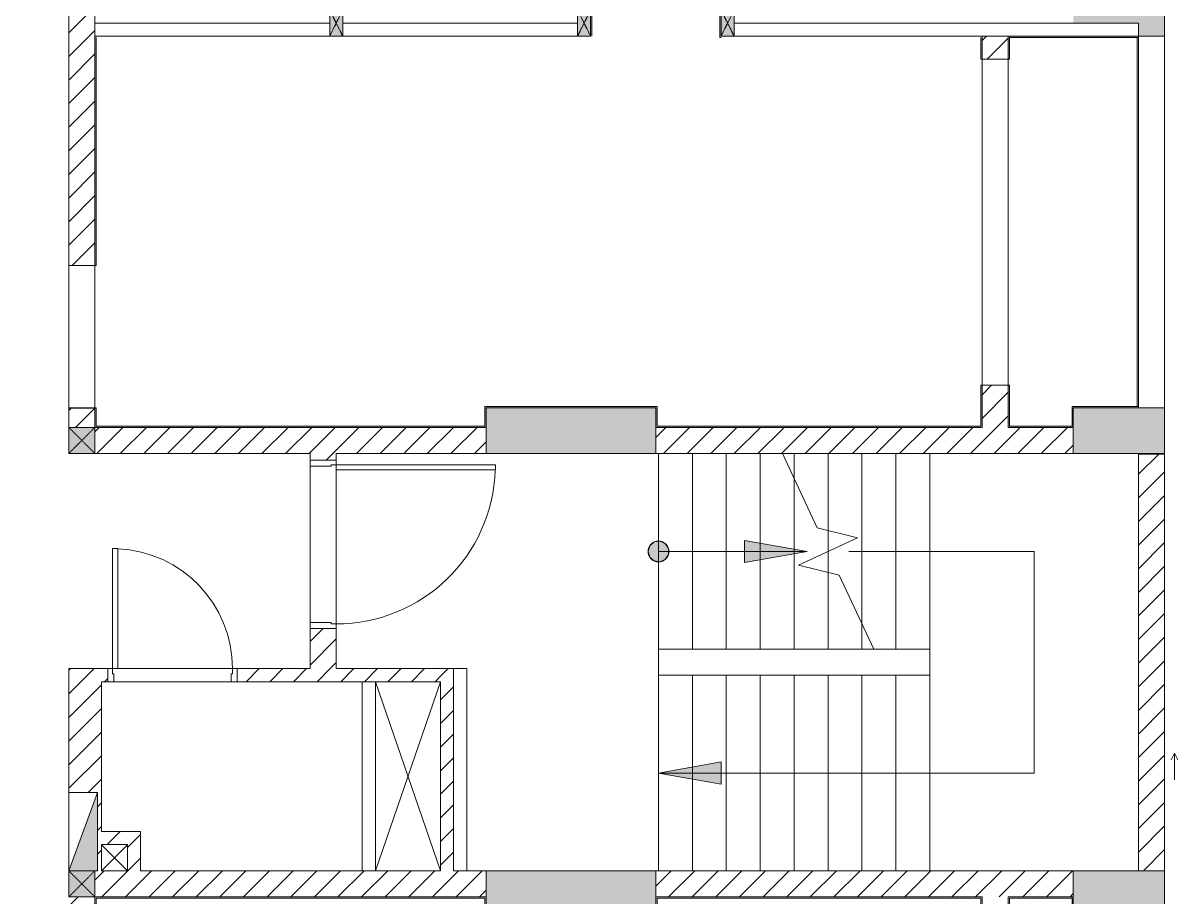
# Model space of a CAD drawing. Header units: millimetres. Extents: x 50254 to 245170, y 481 to 78637.
# Drawn here: x 236318 to 245170, y 33637 to 40337 of the extents above; entities that cross this region are included whole.
import ezdxf

# ---------------------------------------------------------------- set-up
doc = ezdxf.new("R2010")
doc.units = ezdxf.units.MM
doc.linetypes.add('IMPORT-Dash _2_', pattern=[6, 3, -3])
for name, color, linetype, lineweight in [('0-2-1', 53, 'Continuous', 9), ('A-DETL-GENF-7', 53, 'Continuous', 9), ('A-DOOR-FRAM-2', 53, 'Continuous', 9), ('A-FLOR-1-1', 53, 'Continuous', 9), ('A-FLOR-4', 53, 'Continuous', 9), ('A-GLAZ-5', 53, 'Continuous', 9), ('A-WALL-1-1', 53, 'Continuous', 9), ('A-WALL-7', 53, 'Continuous', 9), ('A-WALL-PATT-3', 53, 'Continuous', 9), ('A-WALL-PATT-4', 130, 'Continuous', 9), ('A_1404_dwg-1', 53, 'Continuous', 9), ('E-FIRE', 130, 'Continuous', 9), ('I-WALL-1-1', 53, 'Continuous', 9), ('I-WALL-2', 53, 'Continuous', 9), ('S-COLS-1', 130, 'Continuous', 9), ('S-COLS-10', 130, 'IMPORT-Dash _2_', 9), ('S-COLS-2-1', 53, 'Continuous', 9), ('S-COLS-4-1', 53, 'Continuous', 9), ('S-COLS-9', 53, 'Continuous', 9), ('S-COLS-HDLN-2', 53, 'IMPORT-Dash _2_', 9), ('S-STRS-1', 53, 'Continuous', 9), ('S-STRS-ANNO', 130, 'Continuous', 9), ('S-STRS-ANNO-1', 53, 'Continuous', 9), ('S-STRS-MBND-1', 53, 'Continuous', 9)]:
    doc.layers.add(name, color=color, linetype=linetype, lineweight=lineweight)
pattern_1 = [(45, (0, 0), (-90.50967, 90.50967), [])]

# ---------------------------------------------------------------- blocks, each defined once
blk = doc.blocks.new('A_1404_dwg_NCV_TKTC_KET CAU_rvt-1-TKTC_MB HOÀN THIỆN SÀN TẦNG 3-4-4819833-KeyPlan-CH1')
at = {"layer": 'S-COLS-1'}
for points in [[(127052.6, 40236.9), (127252.4, 40237), (127252.4, 40586.9), (126552.6, 40586.9), (126552.6, 40336.9), (127052.6, 40336.9)], [(122052.6, 37036.9), (123352.6, 37036.9), (123352.6, 37386.9), (122052.6, 37386.9), (122052.6, 37236.9)], [(126552.6, 37036.9), (127252.6, 37036.9), (127252.6, 37386.9), (126552.6, 37386.9), (126552.6, 37236.9)], [(123339.3, 33486.9), (123352.6, 33486.9), (123352.6, 33836.9), (122052.6, 33836.9), (122052.6, 33486.9), (123316, 33486.9)], [(126552.6, 33486.9), (127252.6, 33486.9), (127252.6, 33836.9), (126552.6, 33836.9), (126552.6, 33626.9)]]:
    blk.add_hatch(color=256, dxfattribs=at).paths.add_polyline_path(points)
at = {"layer": 'A-FLOR-1-1'}
for p, q in [((120902.4, 35730.3), (120902.4, 36950.3)), ((120902.6, 36950.3), (120902.6, 35730.3)), ((123372.6, 33836.9), (123372.6, 35535.6)), ((121702.6, 33837.4), (121202.6, 33837.4))]:
    blk.add_line(p, q, dxfattribs=at)
at = {"layer": 'A-FLOR-1-1', "flags": 128}
blk.add_lwpolyline([(121902.6, 33836.9), (121902.6, 35387.4), (120902.6, 35387.4), (121802.6, 35387.4)], dxfattribs=at)
at = {"layer": 'S-COLS-2-1', "flags": 128}
for points in [[(127052.6, 40236.9), (127252.4, 40236.9), (127252.4, 40586.9), (127052.6, 40586.9)], [(126552.6, 37236.9), (126552.6, 37036.9), (127252.6, 37036.9), (127252.6, 37386.9), (127052.6, 37386.9)], [(122052.6, 37236.9), (122052.6, 37036.9), (123352.6, 37036.9), (123352.6, 37236.9)], [(123352.6, 33636.9), (123352.6, 33836.9), (122052.6, 33836.9), (122052.6, 33636.9)], [(127052.6, 33486.9), (127252.6, 33486.9), (127252.6, 33836.9), (126552.6, 33836.9), (126552.6, 33636.9)]]:
    blk.add_lwpolyline(points, dxfattribs=at)
blk = doc.blocks.new('A_1404_dwg_G1_SOF - BO TRU - 100x200-746114-TKTC_MB HOÀN THIỆN SÀN TẦNG 3-4-4819846-KeyPlan-CH1')
at = {"layer": 'S-COLS-1'}
blk.add_hatch(color=256, dxfattribs=at).paths.add_polyline_path([(49952.6, 40036.9), (49952.6, 40236.9), (49852.6, 40236.9), (49852.6, 40036.9)])
at = {"layer": 'S-COLS-9', "flags": 128}
blk.add_lwpolyline([(49852.6, 40036.9), (49852.6, 40236.9), (49952.6, 40236.9), (49952.6, 40036.9)], close=True, dxfattribs=at)
at = {"layer": 'S-COLS-HDLN-2'}
for p, q in [((49952.6, 40036.9), (49852.6, 40236.9)), ((49852.6, 40036.9), (49952.6, 40236.9))]:
    blk.add_line(p, q, dxfattribs=at)
blk = doc.blocks.new('A_1404_dwg_NCV_TKTC_TANG 3 - 4_rvt-1-TKTC_MB HOÀN THIỆN SÀN TẦNG 3-4-4819943-KeyPlan-CH1')
at = {"layer": 'A-WALL-PATT-4'}
for points in [[(122852.6, 40236.9), (122862.6, 40236.9), (122862.6, 43436.9), (122852.6, 43436.9), (122852.6, 40436.9)], [(123842.6, 40226.9), (123852.6, 40226.9), (123852.6, 43436.9), (123842.6, 43436.9), (123842.6, 40236.9)], [(127052.6, 40226.9), (127052.6, 40236.9), (126052.6, 40236.9), (126052.6, 40226.9), (126964.6, 40226.9)], [(123352.6, 37386.9), (123352.6, 37396.9), (122042.6, 37396.9), (122042.6, 37386.9), (122052.6, 37386.9)], [(122042.6, 37236.9), (122052.6, 37236.9), (122052.6, 37386.9), (122042.6, 37386.9), (122042.6, 37246.9)], [(123352.6, 37246.9), (123362.6, 37246.9), (123362.6, 37396.9), (123352.6, 37396.9), (123352.6, 37335.7)], [(126552.6, 37386.9), (127052.6, 37386.9), (127052.6, 37396.9), (126542.6, 37396.9), (126542.6, 37386.9)], [(126552.6, 37246.9), (126552.6, 37386.9), (126542.6, 37386.9), (126542.6, 37246.9)], [(122042.6, 37236.9), (122042.6, 37246.9), (119062.6, 37246.9), (119062.6, 37236.9), (121491, 37236.9)], [(125852.6, 37236.9), (125852.6, 37246.9), (123352.6, 37246.9), (123352.6, 37236.9), (125842.6, 37236.9)], [(126542.6, 37236.9), (126552.6, 37236.9), (126552.6, 37246.9), (126062.6, 37246.9), (126062.6, 37236.9)]]:
    blk.add_hatch(color=256, dxfattribs=at).paths.add_polyline_path(points)
h = blk.add_hatch(color=256, dxfattribs=at)
h.paths.add_polyline_path([(119052.6, 37236.9), (119062.6, 37236.9), (119062.6, 37387.8), (119052.6, 37385.3), (119052.6, 37246.9)])
h.paths.add_polyline_path([(119052.6, 38477.8), (119062.6, 38477.8), (119062.6, 40236.9), (119052.6, 40236.9), (119052.6, 39236.9)])
h = blk.add_hatch(color=256, dxfattribs=at)
h.paths.add_polyline_path([(125852.6, 37246.9), (125852.6, 37560.7), (125842.6, 37560.3), (125842.6, 37246.9)])
h.paths.add_polyline_path([(125842.6, 40060.7), (125852.6, 40060.7), (125852.6, 40226.9), (125842.6, 40226.9)])
h = blk.add_hatch(color=256, dxfattribs=at)
h.paths.add_polyline_path([(126052.6, 37236.9), (126062.6, 37236.9), (126062.6, 37560.7), (126052.6, 37560.3), (126052.6, 37246.9)])
h.paths.add_polyline_path([(126052.6, 40060.7), (126062.6, 40060.7), (126062.6, 40226.9), (126052.6, 40226.9)])
at = {"layer": 'A-FLOR-4'}
for p, q in [((125852.6, 40226.9), (125852.6, 40236.9)), ((119052.6, 38477.8), (119052.6, 37387.8))]:
    blk.add_line(p, q, dxfattribs=at)
at = {"layer": 'A-FLOR-4', "flags": 128}
blk.add_lwpolyline([(125852.6, 37560.7), (126052.6, 37560.7), (126052.6, 40060.7), (125852.6, 40060.7), (125852.6, 37560.7), (125852.6, 40060.7)], dxfattribs=at)
blk.add_lwpolyline([(118852.6, 38477.8), (118852.6, 37387.8), (119052.6, 37387.8), (119052.6, 38477.8)], close=True, dxfattribs=at)
at = {"layer": 'A-WALL-1-1'}
for p, q in [((122752.6, 40336.9), (120952.6, 40336.9)), ((120952.6, 40236.9), (122752.6, 40236.9))]:
    blk.add_line(p, q, dxfattribs=at)
at = {"layer": 'A-WALL-1-1', "flags": 128}
for points in [[(120852.6, 40336.9), (119052.6, 40336.9), (119052.6, 40236.9), (120852.6, 40236.9)], [(123952.6, 40236.9), (127052.6, 40236.9), (127052.6, 40336.9), (123952.6, 40336.9)]]:
    blk.add_lwpolyline(points, dxfattribs=at)
at = {"layer": 'I-WALL-1-1', "flags": 128}
for points in [[(122862.6, 40236.9), (122862.6, 43426.9), (123842.6, 43426.9), (123842.6, 40226.9), (123852.6, 40226.9)], [(119062.6, 40236.9), (119052.6, 40236.9), (119052.6, 38477.8), (119062.6, 38477.8), (119062.6, 40226.9)], [(125842.6, 40226.9), (125842.6, 40060.7), (125852.6, 40060.7), (125852.6, 40226.9)]]:
    blk.add_lwpolyline(points, dxfattribs=at)
for points in [[(126062.6, 40226.9), (127052.6, 40226.9), (127052.6, 40236.9), (126052.6, 40236.9), (126052.6, 40226.9), (126052.6, 40060.7), (126062.6, 40060.7)], [(122042.6, 37236.9), (122052.6, 37236.9), (122052.6, 37386.9), (123352.6, 37386.9), (123352.6, 37246.9), (123352.6, 37236.9), (125852.6, 37236.9), (125852.6, 37246.9), (125852.6, 37560.7), (125842.6, 37560.7), (125842.6, 37246.9), (123362.6, 37246.9), (123362.6, 37396.9), (123352.6, 37396.9), (122042.6, 37396.9), (122042.6, 37386.9), (122042.6, 37246.9), (119062.6, 37246.9), (119062.6, 37387.8), (119052.6, 37387.8), (119052.6, 37236.9), (119062.6, 37236.9)], [(126552.6, 37386.9), (127052.6, 37386.9), (127052.6, 37396.9), (126542.6, 37396.9), (126542.6, 37386.9), (126542.6, 37246.9), (126062.6, 37246.9), (126062.6, 37560.7), (126052.6, 37560.7), (126052.6, 37236.9), (126062.6, 37236.9), (126552.6, 37236.9), (126552.6, 37246.9)], [(122042.6, 33626.9), (122042.6, 33486.9), (122042.6, 33476.9), (123352.6, 33476.9), (123362.6, 33476.9), (123362.6, 33626.9), (125842.6, 33626.9), (125842.6, 33313.1), (125852.6, 33313.1), (125852.6, 33626.9), (125852.6, 33636.9), (123352.6, 33636.9), (123352.6, 33626.9), (123352.6, 33486.9), (122052.6, 33486.9), (122052.6, 33636.9), (122042.6, 33636.9), (119062.6, 33636.9), (119052.6, 33636.9), (119052.6, 33486.1), (119062.6, 33486.1), (119062.6, 33626.9)], [(126542.6, 33486.9), (126542.6, 33476.9), (127052.6, 33476.9), (127052.6, 33486.9), (126552.6, 33486.9), (126552.6, 33626.9), (126552.6, 33636.9), (126062.6, 33636.9), (126052.6, 33636.9), (126052.6, 33313.1), (126062.6, 33313.1), (126062.6, 33626.9), (126542.6, 33626.9)]]:
    blk.add_lwpolyline(points, close=True, dxfattribs=at)
at = {"layer": 'I-WALL-2'}
for p, q in [((127042.6, 37396.9), (127042.6, 40226.9)), ((127052.6, 40226.9), (127052.6, 37396.9))]:
    blk.add_line(p, q, dxfattribs=at)
at = {"rotation": 180}
for p in [(170805.1, 80473.9), (172705.1, 80473.9), (173805.1, 80473.9)]:
    blk.add_blockref('A_1404_dwg_G1_SOF - BO TRU - 100x200-746114-TKTC_MB HOÀN THIỆN SÀN TẦNG 3-4-4819846-KeyPlan-CH1', p, dxfattribs=at)
blk = doc.blocks.new('A_1404_dwg_FD_01 - FD_01-1200x2200mm-1787918-TKTC_MB HOÀN THIỆN SÀN TẦNG 3-4-4819968-KeyPlan-CH1')
at = {"layer": 'A-DETL-GENF-7', "flags": 128}
blk.add_lwpolyline([(122122.6, 36950.3), (120902.6, 36950.3), (120902.6, 36910.3), (122122.6, 36910.3)], close=True, dxfattribs=at)
at = {"layer": 'A-DETL-GENF-7'}
blk.add_arc((120902.6, 36950.3), 1220, 270, 358.12111, dxfattribs=at)
at = {"layer": 'A-DOOR-FRAM-2', "flags": 128}
for points in [[(120862.6, 36940.3), (120702.6, 36940.3), (120702.6, 36985.3), (120902.6, 36985.3), (120902.6, 36950.3), (120862.6, 36950.3)], [(120902.6, 35730.3), (120902.6, 35695.3), (120702.6, 35695.3), (120702.6, 35740.3), (120862.6, 35740.3), (120862.6, 35730.3)]]:
    blk.add_lwpolyline(points, close=True, dxfattribs=at)
blk = doc.blocks.new('A_1404_dwg_FD_02 - FD_03 - FD_03-KY THUAT-900x2200mm-801877-TKTC_MB HOÀN THIỆN SÀN TẦNG 3-4-4819962-KeyPlan-CH1')
at = {"layer": 'A-DETL-GENF-7', "flags": 128}
blk.add_lwpolyline([(115432.6, 51801.9), (116352.6, 51801.9), (116352.6, 51841.9), (115432.6, 51841.9)], close=True, dxfattribs=at)
at = {"layer": 'A-DETL-GENF-7'}
blk.add_arc((116352.6, 51801.9), 920, 90, 177.50809, dxfattribs=at)
at = {"layer": 'A-DOOR-FRAM-2', "flags": 128}
for points in [[(116352.6, 52721.9), (116352.6, 52756.9), (116452.6, 52756.9), (116452.6, 52711.9), (116392.6, 52711.9), (116392.6, 52721.9)], [(116392.6, 51811.9), (116452.6, 51811.9), (116452.6, 51766.9), (116352.6, 51766.9), (116352.6, 51801.9), (116392.6, 51801.9)]]:
    blk.add_lwpolyline(points, close=True, dxfattribs=at)
blk = doc.blocks.new('A_1404_dwg_G1_SOF - BO TRU - 200x200-V45-TKTC_MB HOÀN THIỆN SÀN TẦNG 3-4-4820025-KeyPlan-CH1')
at = {"layer": 'S-COLS-10'}
blk.add_hatch(color=256, dxfattribs=at).paths.add_polyline_path([(119052.6, 33636.9), (119052.6, 33836.9), (118852.6, 33836.9), (118852.6, 33636.9)])
at = {"layer": 'S-COLS-4-1', "flags": 128}
blk.add_lwpolyline([(119052.6, 33836.9), (119052.6, 33636.9), (118852.6, 33636.9), (118852.6, 33836.9)], dxfattribs=at)
at = {"layer": 'S-COLS-HDLN-2'}
for p, q in [((118852.6, 33836.9), (119052.6, 33636.9)), ((119052.6, 33836.9), (118852.6, 33636.9))]:
    blk.add_line(p, q, dxfattribs=at)
blk = doc.blocks.new('A_1404_dwg_G1_SOF - BO TRU - 200x200-V42-TKTC_MB HOÀN THIỆN SÀN TẦNG 3-4-4820022-KeyPlan-CH1')
at = {"layer": 'S-COLS-10'}
blk.add_hatch(color=256, dxfattribs=at).paths.add_polyline_path([(118702.6, 17236.9), (118702.6, 17436.9), (118502.6, 17436.9), (118502.6, 17236.9)])
at = {"layer": 'S-COLS-4-1', "flags": 128}
blk.add_lwpolyline([(118702.6, 17436.9), (118702.6, 17236.9), (118502.6, 17236.9), (118502.6, 17436.9)], close=True, dxfattribs=at)
at = {"layer": 'S-COLS-HDLN-2'}
for p, q in [((118502.6, 17436.9), (118702.6, 17236.9)), ((118702.6, 17436.9), (118502.6, 17236.9))]:
    blk.add_line(p, q, dxfattribs=at)
blk = doc.blocks.new('A_1404_dwg_1_FAMILY RVT - W01-WxH 1000x3200-V167-TKTC_MB HOÀN THIỆN SÀN TẦNG 3-4-4820046-KeyPlan-CH1')
at = {"layer": 'A-GLAZ-5'}
for p, q in [((127052.6, 37036.9), (127052.6, 37032.4)), ((127163.7, 37036.9), (127163.7, 37032.4)), ((127328.8, 34739), (127328.8, 34535.8))]:
    blk.add_line(p, q, dxfattribs=at)
at = {"layer": 'A-GLAZ-5', "flags": 128}
blk.add_lwpolyline([(127252.6, 37032.4), (127252.6, 37036.9)], close=True, dxfattribs=at)
blk.add_lwpolyline([(127354.2, 34688.2), (127328.8, 34739), (127303.4, 34688.2)], dxfattribs=at)
blk = doc.blocks.new('A_1404_dwg_40_HY_FIX_FS-FH_FHR_R19_Scale 1_300 - FH _ FHR-4771138-TKTC_MB HOÀN THIỆN SÀN TẦNG 3-4-4820054-KeyPlan-CH1')
at = {"layer": 'E-FIRE'}
blk.add_hatch(color=256, dxfattribs=at).paths.add_polyline_path([(119072.6, 33836.9), (119072.6, 34436.9), (118852.6, 33836.9), (119052.6, 33836.9)])
at = {"layer": 'A-DETL-GENF-7', "flags": 128}
blk.add_lwpolyline([(119072.6, 34436.9), (119072.6, 33836.9), (118852.6, 33836.9), (119072.6, 34436.9), (119072.6, 33836.9), (118852.6, 33836.9), (118852.6, 34436.9)], close=True, dxfattribs=at)
blk = doc.blocks.new('A_1404_dwg-4819832-KeyPlan-CH1')
at = {"layer": 'A-WALL-PATT-3'}
h = blk.add_hatch(dxfattribs=at)
h.set_pattern_fill('FP_22', color=256, style=0, pattern_type=2)
h.set_pattern_definition(pattern_1)
h.paths.add_polyline_path([(119052.5, 37236.9), (119052.5, 37385.3), (118852.5, 37385.3), (118852.6, 37236.9)])
h.paths.add_polyline_path([(118852.5, 38475.3), (118852.6, 38477.8), (119052.5, 38477.8), (119052.5, 41286.9), (118852.5, 41286.9), (118852.5, 38476.8)])
h = blk.add_hatch(dxfattribs=at)
h.set_pattern_fill('FP_22', color=256, style=0, pattern_type=2)
h.set_pattern_definition(pattern_1)
h.paths.add_polyline_path([(126052.6, 37236.9), (126052.6, 37560.3), (125852.6, 37560.3), (125852.6, 37236.9)])
h.paths.add_polyline_path([(126052.6, 40060.7), (126052.6, 40236.9), (125852.6, 40236.9), (125852.6, 40060.7)])
h = blk.add_hatch(dxfattribs=at)
h.set_pattern_fill('FP_22', color=256, style=0, pattern_type=2)
h.set_pattern_definition(pattern_1)
h.paths.add_polyline_path([(121491, 37036.9), (122052.6, 37036.9), (122052.6, 37236.9), (119052.6, 37236.9), (119052.6, 37036.9), (120902.6, 37036.9)])
h = blk.add_hatch(dxfattribs=at)
h.set_pattern_fill('FP_22', color=256, style=0, pattern_type=2)
h.set_pattern_definition(pattern_1)
h.paths.add_polyline_path([(123352.6, 37036.9), (126552.6, 37036.9), (126552.6, 37236.9), (123352.6, 37236.9)])
h = blk.add_hatch(dxfattribs=at)
h.set_pattern_fill('FP_22', color=256, style=0, pattern_type=2)
h.set_pattern_definition(pattern_1)
h.paths.add_polyline_path([(120702.6, 35387.3), (120902.6, 35387.3), (120902.6, 35695.3), (120702.6, 35695.3), (120702.6, 35537.4)])
h.paths.add_polyline_path([(120902.6, 36985.3), (120902.6, 37036.9), (120702.6, 37036.9), (120702.6, 36985.3)])
h = blk.add_hatch(dxfattribs=at)
h.set_pattern_fill('FP_22', color=256, style=0, pattern_type=2)
h.set_pattern_definition(pattern_1)
h.paths.add_polyline_path([(127252.6, 33836.9), (127252.6, 37032.4), (127052.6, 37032.4), (127052.6, 33836.9)])
h = blk.add_hatch(dxfattribs=at)
h.set_pattern_fill('FP_22', color=256, style=0, pattern_type=2)
h.set_pattern_definition(pattern_1)
h.paths.add_polyline_path([(119102.6, 35287.3), (119152.6, 35287.3), (119152.6, 35387.3), (118852.6, 35387.3), (118852.6, 35287.3), (119072.6, 35287.3)])
h.paths.add_polyline_path([(120142.6, 35287.3), (121702.6, 35287.3), (121702.6, 35387.3), (120142.6, 35387.3)])
h = blk.add_hatch(dxfattribs=at)
h.set_pattern_fill('FP_22', color=256, style=0, pattern_type=2)
h.set_pattern_definition(pattern_1)
h.paths.add_polyline_path([(121702.6, 33836.9), (121802.6, 33836.9), (121802.6, 35387.3), (121702.6, 35387.3), (121702.6, 35287.3)])
h = blk.add_hatch(dxfattribs=at)
h.set_pattern_fill('FP_22', color=256, style=0, pattern_type=2)
h.set_pattern_definition(pattern_1)
h.paths.add_polyline_path([(119072.6, 33836.9), (119102.6, 33836.9), (119102.6, 35287.3), (118852.6, 35287.3), (118852.6, 34436.9), (119072.6, 34436.9), (119072.6, 34038.8)])
h = blk.add_hatch(dxfattribs=at)
h.set_pattern_fill('FP_22', color=256, style=0, pattern_type=2)
h.set_pattern_definition(pattern_1)
h.paths.add_polyline_path([(119302.5, 34038.8), (119302.5, 34138.8), (119102.6, 34138.8), (119102.6, 34038.8)])
h = blk.add_hatch(dxfattribs=at)
h.set_pattern_fill('FP_22', color=256, style=0, pattern_type=2)
h.set_pattern_definition(pattern_1)
h.paths.add_polyline_path([(119302.5, 33836.9), (119402.5, 33836.9), (119402.5, 34138.8), (119302.5, 34138.8), (119302.5, 34038.8)])
h = blk.add_hatch(dxfattribs=at)
h.set_pattern_fill('FP_22', color=256, style=0, pattern_type=2)
h.set_pattern_definition(pattern_1)
h.paths.add_polyline_path([(119102.6, 33636.9), (122052.6, 33636.9), (122052.6, 33836.9), (119052.6, 33836.9), (119052.6, 33636.9), (119072.6, 33636.9)])
h = blk.add_hatch(dxfattribs=at)
h.set_pattern_fill('FP_22', color=256, style=0, pattern_type=2)
h.set_pattern_definition(pattern_1)
h.paths.add_polyline_path([(126062.6, 33636.9), (126552.6, 33636.9), (126552.6, 33836.9), (123352.6, 33836.9), (123352.6, 33636.9), (126052.6, 33636.9)])
h = blk.add_hatch(dxfattribs=at)
h.set_pattern_fill('FP_22', color=256, style=0, pattern_type=2)
h.set_pattern_definition(pattern_1)
h.paths.add_polyline_path([(119052.6, 29586.9), (119052.6, 32395.3), (118852.6, 32395.3), (118852.6, 29586.9)])
h.paths.add_polyline_path([(118852.6, 33486.1), (119052.6, 33486.9), (119052.6, 33636.9), (118852.6, 33636.9), (118852.6, 33486.9)])
at = {"layer": 'S-STRS-ANNO'}
for points in [[(123383.9, 36206.4), (123429.1, 36231.6), (123449.3, 36264), (123444, 36316.4), (123425, 36346), (123377, 36363.8), (123332.2, 36352.2), (123305.3, 36328.8), (123292.6, 36285.6), (123313.4, 36235.3), (123345.6, 36211.9), (123378.5, 36207.2)], [(124032.6, 36200.9), (124512.6, 36285.6), (124032.6, 36370.2)], [(123852.6, 34502.3), (123852.6, 34671.6), (123372.6, 34586.9)]]:
    blk.add_hatch(color=256, dxfattribs=at).paths.add_polyline_path(points)
h = blk.add_hatch(color=256, dxfattribs=at)
h.paths.add_polyline_path([(123372.6, 36205.6), (123372.6, 36208), (123366.4, 36206.4)])
h.paths.add_polyline_path([(123425.8, 36226.5), (123429.1, 36229), (123427.5, 36229)])
h.paths.add_polyline_path([(123449.3, 36264), (123449.8, 36264.9), (123449.8, 36306.3), (123449.3, 36307.2), (123449.3, 36277.8)])
at = {"layer": '0-2-1', "flags": 128}
for points in [[(121702.6, 35287.3), (121202.6, 33837.3), (121702.6, 33837.3), (121202.6, 35287.3)], [(119302.5, 34037.2), (119102.6, 33837.3), (119302.5, 33837.3), (119102.6, 34037.2)]]:
    blk.add_lwpolyline(points, dxfattribs=at)
at = {"layer": 'A-FLOR-1-1'}
for p, q in [((118852.5, 37385.3), (118852.5, 38475.3)), ((120702.6, 35740.3), (120702.6, 36940.3)), ((119187.6, 35387.3), (120107.6, 35387.3)), ((120097.6, 35287.3), (119197.6, 35287.3)), ((119402.5, 33837.4), (121102.6, 33837.4))]:
    blk.add_line(p, q, dxfattribs=at)
at = {"layer": 'A-WALL-1-1'}
for p, q in [((119052.5, 38477.8), (119052.5, 42136.9)), ((126052.6, 37560.3), (125852.6, 37560.3)), ((122052.6, 37036.9), (122052.6, 37236.9)), ((123352.6, 37236.9), (123352.6, 37036.9)), ((126552.6, 37036.9), (126552.6, 37236.9)), ((123352.6, 37036.9), (126552.6, 37036.9)), ((127052.6, 37032.4), (127052.6, 33836.9)), ((122052.6, 33636.9), (122052.6, 33836.9)), ((123352.6, 33836.9), (123352.6, 33636.9)), ((126552.6, 33836.9), (123352.6, 33836.9)), ((126552.6, 33636.9), (126552.6, 33836.9)), ((127052.6, 33836.9), (127252.6, 33836.9))]:
    blk.add_line(p, q, dxfattribs=at)
at = {"layer": 'A-WALL-1-1', "flags": 128}
for points in [[(118502.5, 42336.9), (118502.5, 41286.9), (118852.5, 41286.9), (118852.5, 38475.3)], [(119052.5, 37236.9), (119052.5, 37385.3), (118852.5, 37385.3), (118852.5, 37036.9)], [(119052.6, 37036.9), (120702.6, 37036.9), (120702.6, 36985.3), (120902.6, 36985.3), (120902.6, 37036.9), (122052.6, 37036.9)], [(127252.6, 33836.9), (127252.6, 37032.4), (127052.6, 37032.4)], [(122052.6, 33836.9), (121802.6, 33836.9), (121802.6, 35387.3), (120902.6, 35387.3), (120902.6, 35695.3), (120702.6, 35695.3), (120702.6, 35387.3), (120142.6, 35387.3), (120142.6, 35287.3), (121702.6, 35287.3), (121702.6, 33836.9), (119402.5, 33836.9), (119402.5, 34138.8), (119102.6, 34138.8)], [(119102.6, 34138.8), (119102.6, 35287.3), (119152.6, 35287.3), (119152.6, 35387.3), (118852.6, 35387.3), (118852.6, 34436.9)]]:
    blk.add_lwpolyline(points, dxfattribs=at)
blk.add_lwpolyline([(119302.5, 34038.8), (119302.5, 33836.9), (119102.6, 33836.9), (119102.6, 34038.8)], close=True, dxfattribs=at)
at = {"layer": 'A-WALL-7'}
for p, q in [((127252.6, 40236.9), (127252.6, 37386.9)), ((121102.6, 33836.9), (121102.6, 35287.3)), ((121202.6, 35287.3), (121202.6, 33836.9))]:
    blk.add_line(p, q, dxfattribs=at)
at = {"layer": 'S-STRS-1'}
for p, q in [((123892.6, 37035.6), (123892.6, 35535.6)), ((124152.6, 37035.6), (124152.6, 35535.6)), ((123632.6, 33836.9), (123632.6, 35336.9)), ((123892.6, 33836.9), (123892.6, 35336.9)), ((124152.6, 33836.9), (124152.6, 35336.9)), ((124412.6, 33836.9), (124412.6, 35336.9)), ((124672.6, 33836.9), (124672.6, 35336.9)), ((124932.6, 33836.9), (124932.6, 35336.9)), ((125192.6, 33836.9), (125192.6, 35336.9))]:
    blk.add_line(p, q, dxfattribs=at)
at = {"layer": 'S-STRS-1', "flags": 128}
for points in [[(123632.6, 37035.6), (123372.6, 37035.6), (123372.6, 35535.6), (123632.6, 35535.6), (123632.6, 37035.6), (123892.6, 37035.6), (124152.6, 37035.6), (124322.8, 37035.6), (124412.6, 37035.6)], [(125452.6, 37035.6), (125192.6, 37035.6), (124932.6, 37035.6), (124672.6, 37035.6), (124412.6, 37035.6), (124412.6, 36843.2), (124412.6, 35535.6)], [(124672.6, 37035.6), (124672.6, 36446.3), (124672.6, 36285.6), (124672.6, 36124.9), (124672.6, 35535.6)], [(124932.6, 37035.6), (124932.6, 35728), (124932.6, 35535.6)], [(125192.6, 37035.6), (125192.6, 35535.6), (125452.6, 35535.6), (125452.6, 35336.9), (125452.6, 33836.9)], [(127052.6, 37035.6), (125452.6, 37035.6), (125452.6, 35535.6)], [(123632.6, 35535.6), (123892.6, 35535.6), (124152.6, 35535.6), (124412.6, 35535.6), (124672.6, 35535.6), (124932.6, 35535.6), (125022.3, 35535.6), (125192.6, 35535.6)], [(123372.6, 33836.9), (123372.6, 35336.9), (123632.6, 35336.9), (123892.6, 35336.9), (124152.6, 35336.9), (124412.6, 35336.9), (124672.6, 35336.9), (124932.6, 35336.9), (125192.6, 35336.9), (125452.6, 35336.9)]]:
    blk.add_lwpolyline(points, dxfattribs=at)
at = {"layer": 'S-STRS-ANNO-1', "flags": 128}
for points in [[(123383.9, 36206.4), (123425, 36225.1), (123449.3, 36263), (123449.3, 36308.1), (123425, 36346), (123383.9, 36364.8), (123339.3, 36358.4), (123305.3, 36328.8), (123292.6, 36285.6), (123305.3, 36242.3), (123339.3, 36212.8)], [(123852.6, 34502.3), (123852.6, 34671.6), (123372.6, 34586.9)]]:
    blk.add_lwpolyline(points, close=True, dxfattribs=at)
for points in [[(124512.6, 36285.6), (124032.6, 36370.2), (124032.6, 36316.1), (124032.6, 36200.9), (124512.6, 36285.6), (124412.6, 36285.6), (124152.6, 36285.6), (123892.6, 36285.6), (123632.6, 36285.6), (123372.6, 36285.6)], [(124832.6, 36285.6), (124932.6, 36285.6), (125192.6, 36285.6), (125452.6, 36285.6), (126252.6, 36285.6), (126252.6, 34586.9), (125452.6, 34586.9), (125192.6, 34586.9), (124932.6, 34586.9), (124672.6, 34586.9), (124412.6, 34586.9), (124152.6, 34586.9), (123892.6, 34586.9), (123632.6, 34586.9), (123372.6, 34586.9)]]:
    blk.add_lwpolyline(points, dxfattribs=at)
at = {"layer": 'S-STRS-ANNO-1'}
blk.add_circle((123372.6, 36285.6), 80, dxfattribs=at)
at = {"layer": 'S-STRS-MBND-1', "flags": 128}
blk.add_lwpolyline([(125022.3, 35535.6), (124757.1, 36104.3), (124446, 36179.9), (124899.1, 36391.2), (124588, 36466.8), (124322.8, 37035.6)], dxfattribs=at)
for name, p in [('A_1404_dwg_NCV_TKTC_KET CAU_rvt-1-TKTC_MB HOÀN THIỆN SÀN TẦNG 3-4-4819833-KeyPlan-CH1', (0, 0)), ('A_1404_dwg_NCV_TKTC_TANG 3 - 4_rvt-1-TKTC_MB HOÀN THIỆN SÀN TẦNG 3-4-4819943-KeyPlan-CH1', (0, 0)), ('A_1404_dwg_G1_SOF - BO TRU - 200x200-V42-TKTC_MB HOÀN THIỆN SÀN TẦNG 3-4-4820022-KeyPlan-CH1', (350, 19800)), ('A_1404_dwg_1_FAMILY RVT - W01-WxH 1000x3200-V167-TKTC_MB HOÀN THIỆN SÀN TẦNG 3-4-4820046-KeyPlan-CH1', (0, 0)), ('A_1404_dwg_FD_01 - FD_01-1200x2200mm-1787918-TKTC_MB HOÀN THIỆN SÀN TẦNG 3-4-4819968-KeyPlan-CH1', (0, 0)), ('A_1404_dwg_40_HY_FIX_FS-FH_FHR_R19_Scale 1_300 - FH _ FHR-4771138-TKTC_MB HOÀN THIỆN SÀN TẦNG 3-4-4820054-KeyPlan-CH1', (0, 0)), ('A_1404_dwg_G1_SOF - BO TRU - 200x200-V45-TKTC_MB HOÀN THIỆN SÀN TẦNG 3-4-4820025-KeyPlan-CH1', (0, 0))]:
    blk.add_blockref(name, p)
at = {"rotation": 270}
blk.add_blockref('A_1404_dwg_FD_02 - FD_03 - FD_03-KY THUAT-900x2200mm-801877-TKTC_MB HOÀN THIỆN SÀN TẦNG 3-4-4819962-KeyPlan-CH1', (67385.6, 151739.9), dxfattribs=at)

msp = doc.modelspace()

# ---------------------------------------------------------------- block references
at = {"layer": 'A_1404_dwg-1'}
msp.add_blockref('A_1404_dwg-4819832-KeyPlan-CH1', (117815.8, 0), dxfattribs=at)

doc.saveas('drawing.dxf')
